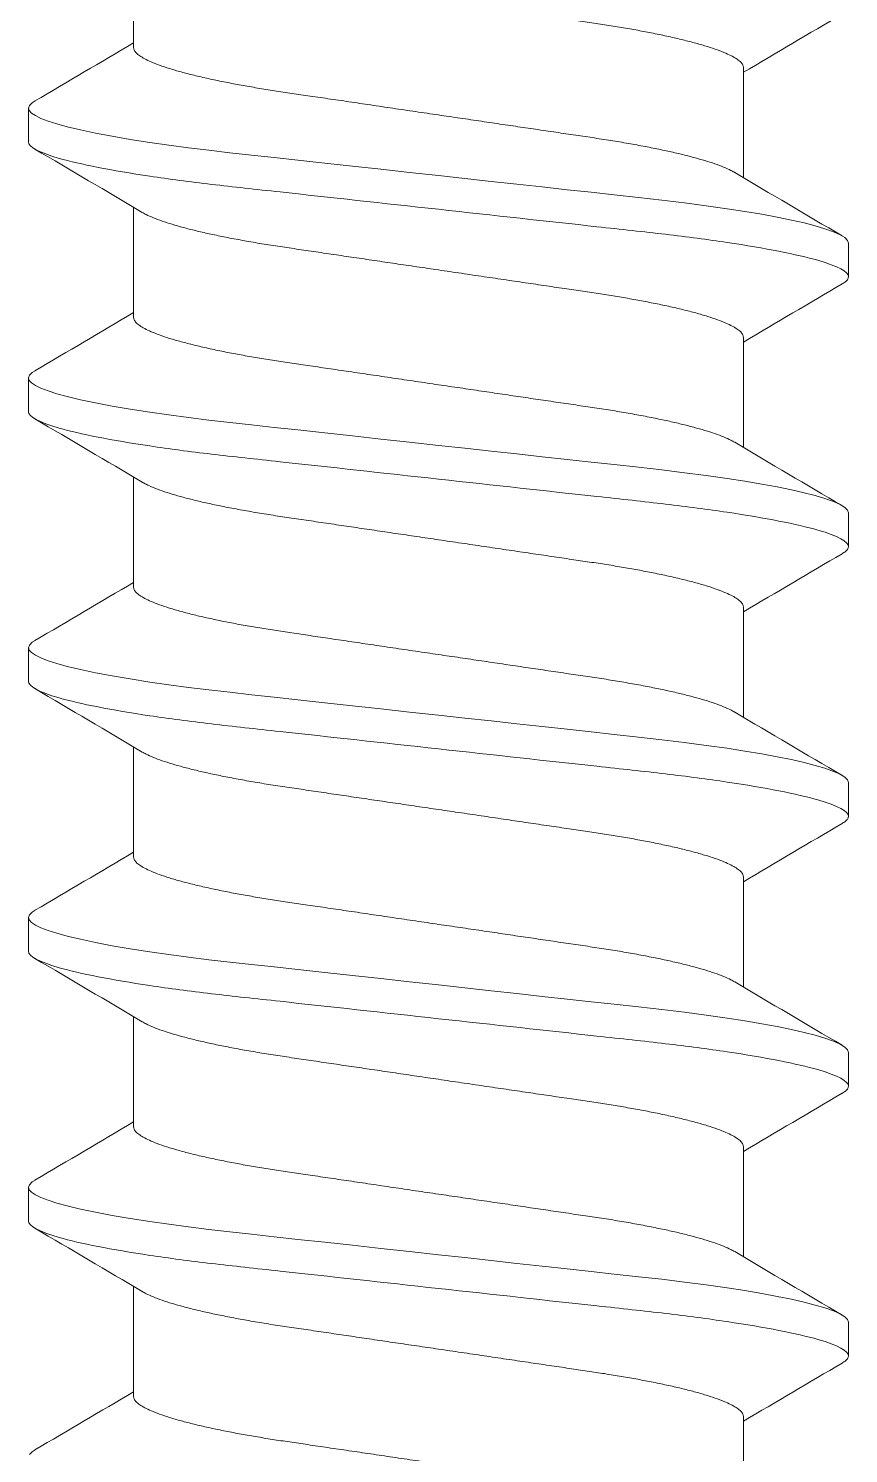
# Model space of a CAD drawing. Extents: x -82 to 113, y -82 to 93.
# Drawn here: x 17.4553 to 17.6073, y 87.2222 to 87.4863 of the extents above; entities that cross this region are included whole.
import ezdxf

# ---------------------------------------------------------------- set-up
doc = ezdxf.new("R2010")
doc.units = 0
doc.header["$MEASUREMENT"] = 0
doc.layers.get('0').update_dxf_attribs({"linetype": 'CONTINUOUS'})
doc.layers.add('Ballons', color=7, linetype='CONTINUOUS')

# ---------------------------------------------------------------- blocks, each defined once
blk = doc.blocks.new('20355')
at = {"color": 7, "linetype": 'Continuous', "lineweight": 15}
for p, q in [((1.484113139719739, 0.07598661694430575), (1.47786431958653, 0.07598661685119623)), ((1.534104404653107, 0.07598661768923876), (1.52785546720861, 0.07598661759611502)), ((1.584095552275159, 0.07598661843415755), (1.57784661483069, 0.07598661834103382)), ((1.63408669989721, 0.07598661917907634), (1.627837879764002, 0.07598661908596682)), ((1.684077964830578, 0.07598661992400935), (1.677829027386082, 0.07598661983088562)), ((1.466629183642169, 0.05652675704195076), (1.446229689948069, 0.05652675673798058)), ((1.516620331264221, 0.05652675778686955), (1.496220837570149, 0.05652675748289937)), ((1.566611478886273, 0.05652675853178835), (1.546212102503461, 0.05652675822781816)), ((1.616602626508325, 0.05652675927672135), (1.596203250125541, 0.05652675897275117)), ((1.666593891441664, 0.05652676002164014), (1.646194397747564, 0.05652675971766996)), ((1.716585039063744, 0.05652676076655894), (1.696185662680932, 0.05652676046258875)), ((1.470352762773359, -0.05652671327766257), (1.4907521391562, -0.05652671297369238)), ((1.520343910395439, -0.05652671253274377), (1.540743404089511, -0.05652671222877359)), ((1.570335175328779, -0.05652671178782498), (1.590734551711591, -0.05652671148384059)), ((1.620326322950831, -0.05652671104289198), (1.640725699333615, -0.05652671073892179)), ((1.670317470572883, -0.05652671029797318), (1.690716964266983, -0.05652670999398879)), ((1.720308618194935, -0.05652670955305439), (1.740708111889063, -0.05652670924907)), ((1.502859837006525, -0.07598657243509876), (1.509108774451022, -0.07598657234198924)), ((1.552851101939865, -0.07598657169017997), (1.559099922073074, -0.07598657159707045)), ((1.602842249561945, -0.07598657094524697), (1.609091187006442, -0.07598657085213745)), ((1.652833397183997, -0.07598657020032817), (1.659082334628465, -0.07598657010721865)), ((1.702824662117337, -0.07598656945540938), (1.709073482250545, -0.07598656936229986))]:
    blk.add_line(p, q, dxfattribs=at)
at = {"color": 7, "linetype": 'Continuous', "lineweight": 15, "flags": 128}
for points in [[(1.476528730643253, 0.07476087522270802), (1.476861542746178, 0.0753036525401285), (1.477375131537258, 0.0758183411398079), (1.47786431958653, 0.07598661685119623), (1.478307990862504, 0.0758477422941155), (1.478771956994649, 0.07542358136001326), (1.47925422369147, 0.07470494710895537), (1.479752679349815, 0.07368575401811484), (1.480264508499062, 0.07236334058767113), (1.480787012979562, 0.07073870396351367), (1.48131714269789, 0.06881659525258499), (1.481905224198101, 0.06636899798044738), (1.482494244193504, 0.06358836863864781), (1.483079744855075, 0.06049619718783106), (1.483657502976143, 0.05711846441126056), (1.484223412661464, 0.05348489038929927), (1.484724214582428, 0.04998706018520238), (1.4852094141051, 0.04633076809881231), (1.485676547692094, 0.04254283808826642), (1.486123738362409, 0.0386503433981602), (1.48656435960271, 0.03463480750154702), (1.487025158386558, 0.03043312242732554), (1.487504492355669, 0.02606089790810984), (1.488050811076789, 0.02107885084599559), (1.488613670691052, 0.01594604045504866), (1.489189199925676, 0.01069686460311914), (1.48977341019642, 0.005368490804087855), (1.490362078296528, 2.220804162789136e-08), (1.490897369755487, -0.004881462047777063), (1.491429259186731, -0.009732789971863554), (1.491954696496492, -0.01452442340793425), (1.492470396968429, -0.01922803213935254), (1.492973662442665, -0.02381703874499408), (1.493461560136609, -0.02826707913773419), (1.493931861135735, -0.03255639574052793), (1.494426445573765, -0.03706656366487948), (1.494911293172436, -0.04138479566582021), (1.495419837648541, -0.04558280193080577), (1.495950671266229, -0.04962807990239071), (1.496500861242879, -0.05348484597321601), (1.497014684713577, -0.05679819685201437), (1.497538596951529, -0.05990243303604359), (1.498069782485629, -0.06277488045384416), (1.498604604665729, -0.06539532123896663), (1.499140130709492, -0.06774646664105433), (1.499672841278255, -0.06981434195354552), (1.500199568967162, -0.07158855046398571), (1.500768294093035, -0.0731931561857948), (1.501322003369154, -0.0744308928648536), (1.501857177457083, -0.07530360815391646), (1.50237076626351, -0.07581829673830498), (1.502859837006525, -0.07598657243509876), (1.502859837006525, -0.07598657243509876)], [(1.526519878265304, 0.07476087596762682), (1.526852807679518, 0.07530365328504729), (1.52736627915931, 0.0758183418847409), (1.52785546720861, 0.07598661759611502), (1.528299138484527, 0.0758477430390343), (1.528763104616729, 0.07542358210493205), (1.529245371313522, 0.07470494785388837), (1.529743826971895, 0.07368575476303363), (1.530255656121113, 0.07236334133258993), (1.530778160601614, 0.07073870470844668), (1.53130829031997, 0.06881659599750378), (1.531896371820181, 0.06636899872536617), (1.532485391815584, 0.0635883693835666), (1.533071009788443, 0.06049619793276406), (1.533648767909511, 0.05711846515617935), (1.534214560283516, 0.05348489113421806), (1.534715362204508, 0.04998706093012117), (1.535200561727152, 0.04633076884373111), (1.535667695314118, 0.04254283883318521), (1.536114885984489, 0.03865034414309321), (1.536555624536078, 0.03463480824648002), (1.53701630600861, 0.03043312317225855), (1.537495757289037, 0.02606089865304284), (1.538041958698841, 0.02107885159091438), (1.538604818313104, 0.01594604119998166), (1.539180347547727, 0.01069686534803793), (1.539764675129732, 0.005368491549006649), (1.540353225918608, 2.295297463206225e-08), (1.54088851737751, -0.00488146130285827), (1.54142052412007, -0.00973278922694476), (1.541945844118572, -0.01452442266301546), (1.542461661901797, -0.01922803139441953), (1.542964810064689, -0.02381703800006107), (1.543452707758689, -0.02826707839281539), (1.543923008757787, -0.03255639499559493), (1.544417593195845, -0.03706656291996069), (1.544902440794488, -0.04138479492090141), (1.545411102581909, -0.04558280118587277), (1.545941936199597, -0.04962807915747192), (1.546492008864959, -0.05348484522829722), (1.547005832335657, -0.05679819610709558), (1.547529861884868, -0.0599024322911248), (1.548060930107653, -0.06277487970892537), (1.54859586959904, -0.06539532049403363), (1.549131278331515, -0.06774646589613553), (1.549663988900335, -0.06981434120862673), (1.550190716589242, -0.07158854971905271), (1.550759441715115, -0.07319315544087601), (1.551313150991234, -0.07443089211993481), (1.551848325079106, -0.07530360740899766), (1.552361913885534, -0.07581829599337198), (1.552851101939865, -0.07598657169017997), (1.552851101939865, -0.07598657169017997)], [(1.576511143198672, 0.07476087671255982), (1.57684395530157, 0.07530365402996608), (1.57735742678139, 0.0758183426296597), (1.57784661483069, 0.07598661834103382), (1.578290286106608, 0.0758477437839673), (1.578754252238781, 0.07542358284985085), (1.579236636246861, 0.07470494859880716), (1.579734974593919, 0.07368575550795242), (1.580246803743194, 0.07236334207752293), (1.580769425534953, 0.07073870545336547), (1.581299437941993, 0.06881659674242258), (1.581887519442205, 0.06636899947028496), (1.582476539437607, 0.0635883701284854), (1.583062157410467, 0.06049619867768286), (1.583639915531592, 0.05711846590111236), (1.584205707905568, 0.05348489187915106), (1.58470650982656, 0.04998706167503997), (1.585191709349232, 0.0463307695886499), (1.585658842936198, 0.04254283957811822), (1.586106033606541, 0.038650344888012), (1.586546772158101, 0.03463480899139881), (1.587007453630662, 0.03043312391717734), (1.587486904911088, 0.02606089939796163), (1.588033223632181, 0.02107885233584739), (1.588595965935156, 0.01594604194490046), (1.589171495169779, 0.01069686609295672), (1.589755822751812, 0.005368492293939653), (1.590344490851948, 2.369789342537842e-08), (1.590879664999591, -0.004881460557925266), (1.591411671742122, -0.009732788482011756), (1.591936991740596, -0.01452442191808245), (1.592452809523849, -0.01922803064950074), (1.592955957686769, -0.02381703725514228), (1.593443972692057, -0.02826707764788239), (1.593914273691126, -0.03255639425067614), (1.594408740817869, -0.03706656217502768), (1.594893705727827, -0.04138479417596841), (1.595402250203932, -0.04558280044095397), (1.595933083821649, -0.04962807841255312), (1.596483156487011, -0.05348484448336421), (1.59699697995768, -0.05679819536217678), (1.597521009506949, -0.05990243154619179), (1.598052077729733, -0.06277487896400658), (1.598587017221121, -0.06539531974911483), (1.599122543264883, -0.06774646515120253), (1.599655253833646, -0.06981434046369372), (1.60018198152261, -0.07158854897413391), (1.600750589337139, -0.07319315469595722), (1.601304415924574, -0.07443089137501602), (1.601839590012474, -0.07530360666407887), (1.602353061507614, -0.07581829524845318), (1.602842249561945, -0.07598657094524697), (1.602842249561945, -0.07598657094524697)], [(1.626502290820696, 0.07476087745747861), (1.626835102923621, 0.07530365477489909), (1.627348691714701, 0.07581834337457849), (1.627837879764002, 0.07598661908596682), (1.628281551039919, 0.0758477445288861), (1.628745517172121, 0.07542358359478385), (1.629227783868942, 0.07470494934372596), (1.629726122215999, 0.07368575625287122), (1.630238068676505, 0.07236334282244172), (1.630760573157033, 0.07073870619828426), (1.631290702875361, 0.06881659748735558), (1.631878784375573, 0.06636900021521797), (1.632467804370975, 0.0635883708734184), (1.633053305032547, 0.06049619942260165), (1.633631063153615, 0.05711846664603115), (1.634196972838907, 0.05348489262406986), (1.6346977747599, 0.04998706241997297), (1.635182856971255, 0.0463307703335829), (1.635650107869509, 0.04254284032303701), (1.63609729853988, 0.03865034563293079), (1.636537919780181, 0.03463480973631761), (1.636998718564001, 0.03043312466209613), (1.63747805253314, 0.02606090014288043), (1.638024371254232, 0.02107885308076618), (1.638587113557236, 0.01594604268981925), (1.639162760103119, 0.01069686683788973), (1.639746970373892, 0.005368493038858446), (1.640335638473999, 2.44428122186946e-08), (1.640870929932902, -0.004881459813006472), (1.641402819364203, -0.009732787737092963), (1.641928256673964, -0.01452442117316366), (1.6424439571459, -0.01922802990458194), (1.642947105308792, -0.02381703651022349), (1.643435120314081, -0.02826707690296359), (1.643905421313178, -0.03255639350575734), (1.644400005751237, -0.03706656143010889), (1.644884853349879, -0.04138479343104962), (1.645393397826012, -0.04558279969603518), (1.645924231443701, -0.04962807766762012), (1.646474304109063, -0.05348484373844542), (1.646988244891048, -0.05679819461724378), (1.647512157129, -0.059902430801273), (1.648043225351756, -0.06277487821907357), (1.648578164843144, -0.06539531900419604), (1.649113690886935, -0.06774646440628374), (1.649646401455726, -0.06981433971877493), (1.650173129144633, -0.07158854822921512), (1.650741854270507, -0.07319315395102421), (1.651295563546626, -0.07443089063008301), (1.651830737634498, -0.07530360591914587), (1.652344209129637, -0.07581829450353439), (1.652833397183997, -0.07598657020032817), (1.652833397183997, -0.07598657020032817)], [(1.676493438442776, 0.07476087820239741), (1.676826367856961, 0.07530365551981788), (1.677339839336781, 0.0758183441195115), (1.677829027386082, 0.07598661983088562), (1.678272698661999, 0.0758477452738191), (1.678736664794172, 0.07542358433970264), (1.679218931490965, 0.07470495008865896), (1.679717387149367, 0.07368575699780422), (1.680229216298585, 0.07236334356736052), (1.680751720779085, 0.07073870694321727), (1.681281850497385, 0.06881659823227437), (1.681869931997596, 0.06636900096013676), (1.682458951992999, 0.06358837161833719), (1.683044452654599, 0.06049620016753465), (1.683622210775695, 0.05711846739094995), (1.684188120460959, 0.05348489336900286), (1.684688922381952, 0.04998706316489177), (1.685174121904623, 0.0463307710785017), (1.685641255491589, 0.04254284106797002), (1.686088446161961, 0.0386503463778638), (1.68652918471355, 0.03463481048125061), (1.686989866186082, 0.03043312540702914), (1.687469317466508, 0.02606090088781343), (1.688015518876313, 0.02107885382568497), (1.688578378490547, 0.01594604343475226), (1.689153907725171, 0.01069686758280852), (1.689738117995915, 0.00536849378377724), (1.690326786096051, 2.518774522286549e-08), (1.690862077554982, -0.004881459068087679), (1.691393966986254, -0.00973278699217417), (1.691919404295987, -0.01452442042824487), (1.692435104767981, -0.01922802915964894), (1.69293837024216, -0.02381703576529048), (1.693426267936161, -0.0282670761580448), (1.693896568935259, -0.03255639276082434), (1.69439115337326, -0.0370665606851901), (1.694876000971931, -0.04138479268613082), (1.695384545448064, -0.04558279895110218), (1.69591549637704, -0.04962807692270133), (1.696465569042402, -0.05348484299352663), (1.696979392513072, -0.05679819387232499), (1.69750342206234, -0.05990243005635421), (1.698034490285124, -0.06277487747415478), (1.698569429776512, -0.06539531825926304), (1.699104838508987, -0.06774646366136494), (1.699637549077778, -0.06981433897385614), (1.700164276766714, -0.07158854748428212), (1.700733001892587, -0.07319315320610542), (1.701286711168677, -0.07443088988516422), (1.701821885256578, -0.07530360517422707), (1.702335474063005, -0.07581829375860138), (1.702824662117337, -0.07598656945540938), (1.702824662117337, -0.07598656945540938)], [(1.726484703376116, 0.07476087894733041), (1.726817515479041, 0.07530365626475088), (1.727330986958833, 0.07581834486443029)]]:
    blk.add_lwpolyline(points, dxfattribs=at)
at = {"color": 7, "linetype": 'Continuous', "lineweight": 15}
for centre, radius, start, end in [((-2.143906945080744, 2.196812442705266), 4.196485897284016, 329.334934115903, 329.6246072830151), ((4.987881964540009, 2.127365444517551), 4.059564652484476, 210.371941731971, 210.6980647767941), ((-2.093915797458692, 2.196812443450185), 4.196485897284016, 329.334934115903, 329.6246072830151), ((5.054253659739203, 2.137027809522252), 4.078582557369851, 210.3727020688771, 210.6973044398898), ((-2.035055591761761, 2.191583950970923), 4.186190429663382, 329.33457790575, 329.6249634931722), ((5.111929845310698, 2.141560969837471), 4.087504928499431, 210.3730563474141, 210.6969501613455), ((-1.975459567725181, 2.185921678357474), 4.175040802311364, 329.3341901612705, 329.6253512376483), ((5.147916605428094, 2.133279523621368), 4.071235188570899, 210.3721590347675, 210.6973463793057), ((-1.943942237180778, 2.196812445625611), 4.196485897167316, 329.334934115902, 329.6246072830187), ((5.187846672351156, 2.127365447504005), 4.059564652497906, 210.3719417319682, 210.6980647767902), ((-1.88508203158429, 2.191583953205694), 4.186190429663382, 329.33457790575, 329.6249634931722), ((-2.007306568983097, -2.131139198951942), 4.066992415153482, 30.37223954062497, 30.69776696813402), ((-1.960529526834449, -2.133014464704971), 4.070713577154879, 30.37213820035042, 30.69736721371999), ((-1.924543637201225, -2.141296421743789), 4.086984326358185, 30.3730357184766, 30.69697079028041), ((-1.866861658916434, -2.136759844491053), 4.078055229865877, 30.37268108188197, 30.6973254268775), ((-1.800502990454305, -2.127105163544542), 4.059052449112735, 30.37192115552246, 30.69808535324115), ((5.072019833358013, -2.191583905679579), 4.186190429589915, 149.3345779057416, 149.6249634931722), ((5.130880039061225, -2.196812398162265), 4.196485897217632, 149.334934115902, 149.6246072830169), ((5.162397369499189, -2.185921630831501), 4.175040802238202, 149.3341901612669, 149.6253512376482), ((5.221993393598837, -2.191583903482041), 4.186190429663396, 149.33457790575, 149.6249634931711), ((5.280853599195325, -2.196812395901944), 4.19648589716733, 149.334934115902, 149.6246072830178), ((5.330844746898322, -2.19681239520483), 4.196485897261327, 149.3349341159029, 149.6246072830151)]:
    blk.add_arc(centre, radius, start, end, dxfattribs=at)
for points, knots in [([(1.484113190875433, 0.07598661756934177), (1.485015141628878, 0.07598661819000085), (1.486066508395652, 0.07413727867921693), (1.488269194105101, 0.06643431495352559), (1.489414369464299, 0.06058870240596548), (1.491001226049747, 0.04993298826060766), (1.491508541043345, 0.04607974934219783), (1.492456371863767, 0.03804313741792953), (1.492897390783099, 0.03386802220016705), (1.494381835081214, 0.02032989206333013), (1.495494729260059, 0.0101802985484909), (1.497727245717101, -0.01018024873971513), (1.498840139920276, -0.0203298424767695), (1.500324584278985, -0.03386797316622392), (1.500765603222021, -0.03804308859321281), (1.50171343399748, -0.04607970074202683), (1.502220748971752, -0.0499329398203372), (1.503807605513742, -0.06058865458032869), (1.504952780864528, -0.06643426772441785), (1.507155466604303, -0.07413723276418693), (1.508206833506677, -0.07598657298046874), (1.509108784211321, -0.07598657296702527)], [0, 0, 0, 0, 0.1250000000000001, 0.1250000000000001, 0.2500000000000002, 0.2500000000000002, 0.3125000000000003, 0.3125000000000003, 0.3750000000000004, 0.3750000000000004, 0.5000000000000004, 0.5000000000000004, 0.6250000000000006, 0.6250000000000006, 0.6875000000000004, 0.6875000000000004, 0.7500000000000003, 0.7500000000000003, 0.8750000000000002, 0.8750000000000002, 1, 1, 1, 1]), ([(1.534104372843586, 0.07598661831426057), (1.53500632354735, 0.07598661795012163), (1.536057690431562, 0.07413727742817855), (1.538260376107843, 0.06643431210389394), (1.539405551414205, 0.06058869898464536), (1.540992407891963, 0.04993298445994299), (1.541499722845288, 0.04607974549064409), (1.542447553582804, 0.03804313359374589), (1.542888572512766, 0.03386801829707053), (1.544373016820998, 0.02032988806794833), (1.545485910981569, 0.01018029471961768), (1.547718427361474, -0.01018025186492366), (1.548831321506896, -0.02032984507508218), (1.550315765777412, -0.0338679749605717), (1.55075678469268, -0.03804309012716089), (1.551704615458164, -0.04607970188442323), (1.552211930423539, -0.04993294075428878), (1.553798786928326, -0.06058865489680443), (1.554943962239861, -0.06643426764512128), (1.557146647897326, -0.07413723215228174), (1.558198014757807, -0.07598657223553573), (1.559099965431329, -0.07598657222209226)], [0, 0, 0, 0, 0.125, 0.125, 0.25, 0.25, 0.3125000000000001, 0.3125000000000001, 0.3750000000000002, 0.3750000000000002, 0.5000000000000001, 0.5000000000000001, 0.625, 0.625, 0.6875000000000001, 0.6875000000000001, 0.7500000000000001, 0.7500000000000001, 0.8750000000000001, 0.8750000000000001, 1, 1, 1, 1]), ([(1.584095553763319, 0.07598661905919357), (1.58499750445074, 0.07598661909030113), (1.586048871324095, 0.07413727897417743), (1.588251557013734, 0.0664343142914845), (1.589396732341271, 0.06058870140167016), (1.59098358886223, 0.04993298702922289), (1.591490903831755, 0.04607974808034498), (1.592438734602524, 0.0380431361724618), (1.592879753528251, 0.03386802090744823), (1.594364197832419, 0.02032989071537372), (1.595477092000294, 0.01018029730020942), (1.597709608411179, -0.01018024956674424), (1.598822502579793, -0.02032984298836027), (1.600306946885695, -0.03386797319652146), (1.600747965812076, -0.03804308846761728), (1.601695796581566, -0.04607970038202325), (1.602203111550523, -0.0499329393355481), (1.603789968070231, -0.06058865372588684), (1.604935143397512, -0.06643426663305263), (1.607137829088032, -0.07413723135397277), (1.608189195965338, -0.07598657149061694), (1.609091146651338, -0.07598657147717347)], [0, 0, 0, 0, 0.1250000000000002, 0.1250000000000002, 0.2500000000000003, 0.2500000000000003, 0.3125000000000002, 0.3125000000000002, 0.3750000000000002, 0.3750000000000002, 0.5, 0.5, 0.6249999999999998, 0.6249999999999998, 0.6874999999999998, 0.6874999999999998, 0.7499999999999998, 0.7499999999999998, 0.8749999999999998, 0.8749999999999998, 1, 1, 1, 1]), ([(1.634086734683081, 0.07598661980411237), (1.634988685414754, 0.07598662023045222), (1.636040052216657, 0.07413728052016211), (1.638242737919597, 0.06643431647906084), (1.639387913268365, 0.06058870381869497), (1.640974769832525, 0.04993298959848858), (1.641482084818222, 0.04607975067004588), (1.642429915622245, 0.03804313875117771), (1.642870934543708, 0.03386802351784013), (1.644355378843812, 0.02032989336279911), (1.64546827301902, 0.01018029988080116), (1.647700789460856, -0.01018024726856481), (1.648813683652662, -0.02032984090163836), (1.650298127993949, -0.03386797143247122), (1.6507391469315, -0.03804308680807367), (1.651686977704969, -0.04607969887963748), (1.652194292677507, -0.04993293791682163), (1.653781149212165, -0.06058865255498347), (1.654926324555191, -0.06643426562098398), (1.657129010278737, -0.07413723055566379), (1.65818037717284, -0.07598657074569815), (1.659082327871346, -0.07598657073225468)], [0, 0, 0, 0, 0.1249999999999997, 0.1249999999999997, 0.2499999999999993, 0.2499999999999993, 0.3124999999999992, 0.3124999999999992, 0.3749999999999992, 0.3749999999999992, 0.4999999999999993, 0.4999999999999993, 0.6249999999999996, 0.6249999999999996, 0.6874999999999996, 0.6874999999999996, 0.7499999999999997, 0.7499999999999997, 0.8749999999999998, 0.8749999999999998, 1, 1, 1, 1]), ([(1.684077916651205, 0.07598662054903116), (1.684979867364461, 0.07598661999060141), (1.686031234252567, 0.07413727926913793), (1.688233919922311, 0.0664343136294292), (1.689379095218243, 0.06058870039737485), (1.690965951674741, 0.0499329857978239), (1.691473266620164, 0.04607974681847793), (1.69242109734131, 0.03804313492699407), (1.692862116273375, 0.03386801961474362), (1.694346560583597, 0.02032988936741731), (1.695459454740529, 0.01018029605194215), (1.697691971105229, -0.01018025039377335), (1.698804865239254, -0.02032984349997946), (1.700289309492376, -0.033867973226819), (1.700730328402187, -0.03804308834202175), (1.701678159165709, -0.04607970002203388), (1.702185474129294, -0.04993293885077321), (1.70377233062672, -0.0605886528714592), (1.704917505930524, -0.06643426554168741), (1.707120191571761, -0.0741372299437586), (1.708171558424027, -0.07598657000076514), (1.709073509091354, -0.07598656998732167)], [0, 0, 0, 0, 0.1250000000000005, 0.1250000000000005, 0.2500000000000009, 0.2500000000000009, 0.312500000000001, 0.312500000000001, 0.3750000000000011, 0.3750000000000011, 0.500000000000001, 0.500000000000001, 0.6250000000000009, 0.6250000000000009, 0.6875000000000009, 0.6875000000000009, 0.7500000000000007, 0.7500000000000007, 0.8750000000000003, 0.8750000000000003, 1, 1, 1, 1]), ([(1.489786315335181, -0.05486906056182761), (1.489656781954125, -0.05465184571222892), (1.489329100136331, -0.0541023552551394), (1.488789418068507, -0.05287797416781359), (1.488183706754739, -0.05127206949350693), (1.487583780904146, -0.04941242297546466), (1.486994787756146, -0.04734463067120487), (1.48640933436036, -0.04504430257185277), (1.485831602038445, -0.04253173339029104), (1.485254406296292, -0.03977501350784962), (1.484682821332001, -0.03678615814543207), (1.484122080981876, -0.03358232512776738), (1.483584749491939, -0.03025044710760483), (1.483075069206336, -0.02678413219818765), (1.482541868321817, -0.02316931450030779), (1.481995348514886, -0.01945977839309876), (1.481438133085732, -0.01568013619865383), (1.480875260677891, -0.01186182239115396), (1.480299765929885, -0.007957036132907547), (1.479715599087456, -0.00399338730183274), (1.479115039903661, 8.062053379376266e-05), (1.478502796635695, 0.004234802328753062), (1.477883704951097, 0.008434024787220551), (1.477275155219019, 0.01256325723964835), (1.476681670650464, 0.01658982525565023), (1.476107676759369, 0.0204838436554553), (1.475567109192895, 0.02414946661968997), (1.475061735894826, 0.02758706561672852), (1.474579030161067, 0.03082645364892755), (1.474068846106093, 0.03395027899316005), (1.473538367580062, 0.0369597447123482), (1.472976942497894, 0.03988758505090573), (1.472387536334224, 0.04269484069550344), (1.471773946719338, 0.04534003770908157), (1.471152115644514, 0.04774347230704734), (1.470527186533104, 0.04988270568119901), (1.469904705660014, 0.05173957061728629), (1.469301106676852, 0.05327144018249896), (1.468720807759865, 0.0544891737590234), (1.468167009824867, 0.05541107777956711), (1.467632141778807, 0.05605641379123938), (1.467117368063754, 0.05645390587316967), (1.466791032691106, 0.05650260450478584), (1.466629183642169, 0.05652675704195076)], [0, 0, 0, 0, 0.01674559130150893, 0.04236148051336021, 0.06813764002972172, 0.0925217617110664, 0.1169193952474723, 0.1412669732927145, 0.165501971752187, 0.1895635152207148, 0.2148282884773612, 0.2397675484514979, 0.2643215430882154, 0.2885225591639583, 0.3130170210201744, 0.3379046883403464, 0.3616782734930373, 0.3856954307573431, 0.4098985999916493, 0.4342274895503134, 0.45861980634453, 0.4844883545113933, 0.5102814084851846, 0.5359246039753063, 0.5613465279445666, 0.5864795142228044, 0.6112605893314057, 0.6342525310653816, 0.6570955860651327, 0.6803024139237026, 0.7038459588905165, 0.7276758031711783, 0.7532011666009248, 0.7789175101900652, 0.8047520878768765, 0.8306299754290366, 0.8564753077027359, 0.8822130942058951, 0.906316375033244, 0.9302000436649417, 0.9538086792769255, 0.9770909868885205, 0.9999999999999999, 0.9999999999999999, 0.9999999999999999, 0.9999999999999999]), ([(1.539777462957261, -0.05486905981689461), (1.539647929572737, -0.05465184496765119), (1.539320247746161, -0.05410235451145695), (1.538780565771219, -0.05287797341469513), (1.538174854083337, -0.0512720687783883), (1.537574929555092, -0.04941242212605346), (1.536985931532456, -0.04734463031681457), (1.536400496275775, -0.04504430037542306), (1.535822697548156, -0.04253174149836525), (1.535245754785308, -0.03977499643971782), (1.53467391291764, -0.0367861673635872), (1.534113253693079, -0.03358232173854958), (1.533575853961707, -0.03025045531660453), (1.533066367256339, -0.02678412345414927), (1.532533158312447, -0.02316930559904051), (1.531986474468226, -0.01945978527336933), (1.531429238912921, -0.01568014676909968), (1.530866605246445, -0.01186179939065823), (1.530290862200189, -0.00795704830515831), (1.529706757535308, -0.003993385034334551), (1.529106196650758, 8.062261403551929e-05), (1.528493893634163, 0.004234790007558331), (1.527875047794311, 0.008434048076523482), (1.527266267028892, 0.01256324711134482), (1.52667277391987, 0.01658981528534298), (1.526099037661993, 0.02048386639464184), (1.525558151944836, 0.02414944538951147), (1.525053095702162, 0.02758708617743366), (1.524570120924807, 0.0308264437623933), (1.524060009543405, 0.03395028153781254), (1.523529510672915, 0.03695974495136056), (1.522968092282298, 0.0398875860022514), (1.522378679916471, 0.04269484114166744), (1.521765108326747, 0.04534003943983578), (1.521143211946168, 0.04774346618361847), (1.520518529753502, 0.04988271742089978), (1.519895816553344, 0.05173956619566411), (1.51929221191341, 0.05327143759528497), (1.518712147753604, 0.05448918038089801), (1.518158120544712, 0.05541107580694415), (1.517623252883197, 0.05605641372375203), (1.517108698195642, 0.05645390777260673), (1.516782241259762, 0.05650260556704723), (1.516620331264221, 0.05652675778686955)], [0, 0, 0, 0, 0.01674559138837028, 0.04236148073309421, 0.06813764038315971, 0.09252176219098769, 0.116919395853947, 0.141266974025483, 0.1655019726106653, 0.1895634155979016, 0.2148282876802589, 0.2397675477837585, 0.2643215425478404, 0.2885224681375649, 0.3130169301208366, 0.3379046934045659, 0.3616782786805732, 0.3856953358207241, 0.4098986069185912, 0.4342274966034521, 0.4586198135241946, 0.4844883618252411, 0.5102813132663486, 0.535924610433289, 0.5613465345344159, 0.5864794232480531, 0.6112605935167694, 0.6342524433549449, 0.6570955892860775, 0.6803024172650239, 0.703845962353961, 0.727675806758231, 0.7532011703203806, 0.7789175140429145, 0.8047520918637329, 0.8306298762505369, 0.8564753117186529, 0.8822130983553169, 0.9063162783760876, 0.9302000463223087, 0.9538086820567533, 0.9770908954296179, 1, 1, 1, 1]), ([(1.589768727890601, -0.05486905907197581), (1.589639149026596, -0.05465184450549998), (1.589311353329322, -0.05410235674102637), (1.588771686458415, -0.05287797662315086), (1.588166157256808, -0.0512720631627559), (1.587566173631302, -0.04941242291644699), (1.586977241078841, -0.04734462276535112), (1.586391599314794, -0.04504430697407713), (1.585813867229007, -0.04253173869025773), (1.585236859145226, -0.0397750039727498), (1.584665223079583, -0.03678615769877069), (1.584104495394968, -0.03358232349037849), (1.583567165113578, -0.03025044519762332), (1.58305746783202, -0.02678413251365441), (1.582524333983173, -0.02316930135329187), (1.581977559736146, -0.01945979800382247), (1.581420601798271, -0.01568012197839153), (1.580857643938486, -0.01186182496871879), (1.58028223780741, -0.007957020367840073), (1.579697798458994, -0.003993411306183248), (1.579097557051966, 8.064890391779045e-05), (1.578484997333561, 0.004234778477012924), (1.577866159149494, 0.00843403816466548), (1.577257606261327, 0.01256326924932694), (1.57666388617929, 0.01658980556649681), (1.576090143446805, 0.02048385729894164), (1.575549496862834, 0.02414946508179128), (1.575044193135, 0.02758707657002901), (1.574561283170084, 0.03082644622398334), (1.574051150074411, 0.03395028152070267), (1.573520671983857, 0.03695974701581406), (1.572959191069941, 0.03988757800551923), (1.572370027616131, 0.04269485717119892), (1.571756203996472, 0.04534003193185754), (1.571134369793242, 0.04774346810822294), (1.570509689469986, 0.04988271855152959), (1.569886906594178, 0.0517395617767562), (1.56928357499109, 0.05327144656324379), (1.568703191532478, 0.05448917417187715), (1.568149481680933, 0.05541108173011366), (1.567614345595729, 0.05605641229260527), (1.56709985938474, 0.05645390891356783), (1.566773393379719, 0.05650260644327432), (1.566611478886273, 0.05652675853178835)], [0, 0, 0, 0, 0.01674568951799745, 0.04236157660676348, 0.06813763144770013, 0.09252175110805037, 0.1169193826223419, 0.141267061536254, 0.1655020579870916, 0.1895634988552681, 0.2148282700179303, 0.2397675279250618, 0.2643215205267055, 0.2885225345966301, 0.3130169944227066, 0.337904755514603, 0.3616782403976077, 0.3856953956713337, 0.409898562899643, 0.4342275531806492, 0.4586197647198894, 0.4844884139821853, 0.5102813631517413, 0.5359245565165147, 0.5613465782597713, 0.586479464759988, 0.6112605378146946, 0.6342524776430621, 0.6570956215624287, 0.6803024474975802, 0.703845990513068, 0.7276758328186747, 0.7532010934765202, 0.7789175370283674, 0.8047521125739683, 0.8306298946817494, 0.8564753278736917, 0.8822130100002079, 0.906316288829839, 0.9301999554820205, 0.9538086861247623, 0.9770908974471928, 1, 1, 1, 1]), ([(1.639759875512652, -0.05486905832705702), (1.639630350781971, -0.05465184302425996), (1.639302690063346, -0.05410235010620568), (1.638762776047571, -0.05287798037645075), (1.63815731696414, -0.05127206206311996), (1.637557327766245, -0.04941242143138425), (1.636968351494716, -0.04734462825170738), (1.636382893589229, -0.04504430038628016), (1.635805162467136, -0.04253173114248909), (1.635227966402852, -0.03977501127675964), (1.6346563815286, -0.03678615590968093), (1.634095641154346, -0.03358232289325258), (1.633558309670718, -0.03025044487276318), (1.633048629383438, -0.02678412996343127), (1.632515428499374, -0.0231693122655372), (1.631968908692329, -0.01945977615832817), (1.631411693263203, -0.01568013396388324), (1.630848820855363, -0.01186182015638337), (1.630273326107329, -0.007957033898136956), (1.629689159264984, -0.00399338506706215), (1.62908860008082, 8.062276853593175e-05), (1.62847635681436, 0.004234804563651551), (1.627857265124078, 0.008434027021522184), (1.627248715412975, 0.01256325947616688), (1.626655230767312, 0.0165898274839833), (1.62608123715907, 0.0204838459138017), (1.625540668578452, 0.0241494687704602), (1.625035298785093, 0.02758706813925471), (1.624552580193949, 0.03082645480768065), (1.62404244436047, 0.03395028967179314), (1.623511778530855, 0.03695973938957309), (1.622950359502511, 0.03988758084678068), (1.622361135065404, 0.04269485030664555), (1.621747496265726, 0.04534003888431926), (1.621125678678169, 0.04774347482683083), (1.62050074595831, 0.04988270783965731), (1.619878265990991, 0.05173957287240682), (1.619274666988105, 0.05327144241232418), (1.618694367312145, 0.05448917599466085), (1.618140572350455, 0.05541108001560247), (1.617605693339954, 0.05605641602022615), (1.617090959031714, 0.05645390864953015), (1.61676452487535, 0.05650260688666719), (1.616602626508325, 0.05652675927672135)], [0, 0, 0, 0, 0.01674558986222241, 0.04236157821095467, 0.0681376329727949, 0.09252175255832003, 0.116919383997745, 0.1412669599503087, 0.1655019563267788, 0.1895634977272127, 0.2148282688123473, 0.2397675266429503, 0.2643215191692476, 0.2885225331649089, 0.3130169929158217, 0.3379046580968944, 0.3616782412062415, 0.3856953964062684, 0.409898563560308, 0.4342274510278997, 0.4586197657255924, 0.4844883116690494, 0.5102813634259231, 0.5359245567120078, 0.5613464784962492, 0.5864794626143024, 0.6112605355929658, 0.6342524753507803, 0.6570955283871668, 0.6803023542511059, 0.7038459936612643, 0.7276758358937467, 0.7532010964732655, 0.7789174378520815, 0.8047520133184063, 0.8306298986463575, 0.856475228698646, 0.8822130129896378, 0.9063162917453056, 0.9301999583241977, 0.9538085919070151, 0.9770908975174917, 1, 1, 1, 1]), ([(1.689751023134733, -0.05486905758212401), (1.689621489753648, -0.05465184273252532), (1.689293807935854, -0.05410235227543581), (1.688754125867888, -0.05287797118813842), (1.688148414554632, -0.05127206651377492), (1.687548488702276, -0.0494124199959316), (1.686959495560814, -0.047344627690876), (1.686374042140784, -0.04504429959446554), (1.685796309908596, -0.04253173040204672), (1.685219113828651, -0.03977501056050414), (1.684647530178694, -0.03678615503895344), (1.684086784960556, -0.03358232261068395), (1.68354947122549, -0.03025044244085962), (1.683039726191453, -0.02678413984267536), (1.682506772858119, -0.02316929228101117), (1.681960020535797, -0.01945978467230702), (1.681402802839102, -0.01568014410027274), (1.68084016440622, -0.01186179727372405), (1.680264422654147, -0.007957046038370663), (1.679680317633085, -0.003993382808772594), (1.67907975687163, 8.062485380833095e-05), (1.67846745371736, 0.004234792231571305), (1.677848608300906, 0.00843405034883915), (1.67723982599577, 0.01256324920804275), (1.676646338549773, 0.01658981802796688), (1.676072581525233, 0.02048386676858627), (1.675531769574036, 0.02414945888153852), (1.675026456074761, 0.02758707016441519), (1.674543734595375, 0.03082645620241919), (1.674033554827474, 0.03395028208960582), (1.673503075128167, 0.03695974766021948), (1.672941650370831, 0.03988758803986059), (1.67235224411192, 0.04269484367262066), (1.671738654530117, 0.04534004068952413), (1.671116823420931, 0.04774347528636724), (1.6704918944138, 0.04988270866168421), (1.669869413158921, 0.05173957359424719), (1.669265815562653, 0.05327144317203647), (1.668685511804853, 0.05448917670473463), (1.668131731457237, 0.05541108088443991), (1.667596799602137, 0.05605641545184881), (1.667082261655707, 0.05645391013095491), (1.666755802525472, 0.05650260784278771), (1.666593891441664, 0.05652676002164014)], [0, 0, 0, 0, 0.01674559134047531, 0.04236148061193384, 0.06813764018827556, 0.09252176192636119, 0.1169193955195395, 0.1412669736214377, 0.1655019721373041, 0.1895635156618223, 0.2148282889772588, 0.2397675490094283, 0.264321543703282, 0.2885225598353399, 0.3130169289033409, 0.3379046921158873, 0.3616782773238985, 0.3856953343953569, 0.4098986054239989, 0.4342274950392754, 0.4586198118902521, 0.4844883601173106, 0.5102813114846464, 0.535924608578243, 0.5613465326066592, 0.5864794212484126, 0.6112605914462508, 0.6342525332337282, 0.6570955882866343, 0.6803024161992056, 0.7038459612208046, 0.7276758055569175, 0.7532011690460606, 0.7789175126950418, 0.8047520904419694, 0.8306299780543465, 0.8564753103881869, 0.882213096951237, 0.9063163778346734, 0.9302000465219474, 0.9538086821888676, 0.9770908954951415, 1, 1, 1, 1]), ([(1.739742170756756, -0.05486905683720522), (1.739612639235929, -0.05465184187579553), (1.73928496212406, -0.05410235113586737), (1.738745230993175, -0.05287797488870183), (1.738139721379611, -0.05127206080221924), (1.737539732794062, -0.04941242071257079), (1.736950801459017, -0.04734462052999788), (1.736365159693321, -0.0450443047109701), (1.735787426408791, -0.04253173656852027), (1.735210423163238, -0.03977500130844192), (1.734638768182293, -0.0367861571483985), (1.73407810988175, -0.03358231111039345), (1.733540523990257, -0.03025046092801631), (1.733031085166516, -0.02678411938470049), (1.732497864308215, -0.02316930277854112), (1.731951179095972, -0.01945978277620952), (1.731393960410514, -0.01568014180989508), (1.73083126120514, -0.01186180938880455), (1.730255769514429, -0.007957022171069639), (1.72967141364208, -0.00399339527719178), (1.729070916107645, 8.062729720847983e-05), (1.72845861179448, 0.004234794428327859), (1.727839703624028, 0.008434038115851195), (1.727231174458979, 0.01256327255788392), (1.726637430034231, 0.01658980579246361), (1.726063759245676, 0.02048387129633511), (1.72552285642962, 0.02414944790416484), (1.725017804139583, 0.02758708925648534), (1.724534829358134, 0.03082644679136592), (1.724024714079746, 0.03395028421201118), (1.723494231134396, 0.036959749126936), (1.722932751481551, 0.03988758027308847), (1.72234358799011, 0.0426948594096217), (1.72172976313999, 0.04534003411779963), (1.721107933929744, 0.04774347053572114), (1.720483234833665, 0.04988272006363559), (1.719860521063055, 0.05173956915143663), (1.719256935098031, 0.0532714409942372), (1.718676802331203, 0.0544891801944658), (1.718123028312192, 0.055411083309167), (1.717587909314261, 0.05605641469878719), (1.717073418698504, 0.05645391110653009), (1.716746953270814, 0.05650260866417511), (1.716585039063744, 0.05652676076655894)], [0, 0, 0, 0, 0.01674559149654323, 0.04236148100674033, 0.06813753828424847, 0.09252166024959267, 0.1169192940701555, 0.1412669752856168, 0.165501974027352, 0.1895634171700201, 0.2148281907209228, 0.2397674509855247, 0.2643215392229022, 0.2885224649689595, 0.3130169271104602, 0.337904690554959, 0.3616782759845387, 0.3856953332798346, 0.4098985027960328, 0.4342274953768216, 0.4586198124551332, 0.4844883609232851, 0.5102813125310095, 0.5359245083197952, 0.5613465324661572, 0.5864794213421475, 0.6112605917709448, 0.6342524417576428, 0.6570955878363373, 0.6803024159651949, 0.7038459612062182, 0.7276758057644238, 0.7532010688351337, 0.7789175148179175, 0.8047520928056217, 0.8306298773595907, 0.8564753129946626, 0.8822130997975872, 0.9063162799740595, 0.9301999488839279, 0.9538086817583673, 0.9770908952816301, 1, 1, 1, 1]), ([(1.447195513769032, 0.05486917031370808), (1.447325089911544, 0.05465193534462287), (1.447652859849029, 0.05410242761224993), (1.448192560198834, 0.05287802283768883), (1.448798083215479, 0.05127210818231731), (1.449398068078409, 0.04941246820416723), (1.449987001545651, 0.04734466811487437), (1.450572638452542, 0.0450443518148802), (1.451150388920752, 0.04253178549004133), (1.451727328477887, 0.03977503967976759), (1.452299234209704, 0.03678622166978585), (1.452859640294918, 0.03358234876381516), (1.453397291555689, 0.0302505098529906), (1.453906712972355, 0.02678416648619475), (1.45443993854289, 0.023169350373621), (1.454986622485904, 0.01945983023856002), (1.455543841478004, 0.01568018930353787), (1.45610654068048, 0.01186185688520425), (1.45668203207407, 0.007957069624794144), (1.457266389146639, 0.0039934429000823), (1.457866882072324, -8.058032305768847e-05), (1.458479204595676, -0.004234744891121522), (1.45909804512786, -0.008434003728865491), (1.459706827305439, -0.01256320255923526), (1.460300320034634, -0.01658977078791679), (1.46087405641515, -0.02048382188067421), (1.461414942019786, -0.02414940088745254), (1.461919998569499, -0.02758704164604353), (1.462402972241847, -0.03082639933550979), (1.462913087822614, -0.03395023671404829), (1.46344357068358, -0.03695970164054074), (1.464005050366126, -0.03988753278331103), (1.464594213823517, -0.04269481192154956), (1.465208038780446, -0.04533998662648742), (1.465829867595886, -0.04774342305566392), (1.466454568166597, -0.0498826725417274), (1.467077276447014, -0.05173952178530783), (1.467680882382155, -0.0532713930614932), (1.468260946217441, -0.05448913587802906), (1.468814973510405, -0.0554110312960745), (1.469349841149779, -0.05605636921498558), (1.469864395843075, -0.05645386326330026), (1.470190852778188, -0.05650256105781182), (1.470352762773359, -0.05652671327766257)], [0, 0, 0, 0, 0.01674725742118958, 0.04236310336528597, 0.06813911680428884, 0.09252319729845505, 0.1169207896248596, 0.1412684294311194, 0.1655033869552972, 0.1895647891755818, 0.214829618452035, 0.2397687400813191, 0.2643227865584493, 0.2885236711448986, 0.3130180916275608, 0.3379058127443159, 0.3616793577410846, 0.385696374189486, 0.4098995025422602, 0.4342284537456321, 0.4586207293388279, 0.4844892338111705, 0.5102821415516567, 0.5359253952715329, 0.5613472763006647, 0.5864801224320154, 0.6112612507143564, 0.6342530615977763, 0.6570961688261, 0.6803029574860565, 0.7038464626855087, 0.7276762667152209, 0.7532014863739626, 0.7789178886196247, 0.8047524226692948, 0.8306301632117463, 0.8564755548903181, 0.8822132979198258, 0.9063164371029304, 0.930200164583232, 0.9538087603179095, 0.9770909342440597, 1, 1, 1, 1]), ([(1.497186661391112, 0.05486917105862688), (1.497316239393257, 0.05465193620128161), (1.497644014034819, 0.05410242875151994), (1.498183665344811, 0.0528780191393281), (1.49878938996568, 0.05127211388591491), (1.499389312432299, 0.04941246751539552), (1.499978306464186, 0.04734467517160112), (1.500563759646269, 0.04504434708553617), (1.501141491941752, 0.04253177789037466), (1.501718688004644, 0.03977505804955683), (1.502290271659376, 0.03678620252780718), (1.502851016876264, 0.03358237009959453), (1.503388330611642, 0.03025048992974178), (1.503898075645594, 0.02678418733157173), (1.504431028978985, 0.02316933976992175), (1.504977781301307, 0.01945983216120339), (1.505534998997973, 0.01568019158916911), (1.506097637430884, 0.01186184476262042), (1.506673379182928, 0.007957093527267034), (1.507257484204018, 0.003993430297683176), (1.507858044965445, -8.057736489774925e-05), (1.508470348119715, -0.004234744742660723), (1.509089193536198, -0.00843400285994278), (1.509697975841306, -0.01256320171914638), (1.510291463287302, -0.01658977053907051), (1.510865220311814, -0.0204838192796899), (1.511406032263039, -0.02414941139264215), (1.511911345762314, -0.02758702267551882), (1.512394067241758, -0.03082640871352282), (1.512904247009573, -0.03395023460070945), (1.513434726708908, -0.0369597001713089), (1.513996151466216, -0.03988754055095001), (1.514585557725155, -0.04269479618372429), (1.515199147307015, -0.04533999320062776), (1.515820978416144, -0.04774342779747087), (1.516445907423275, -0.04988266117277362), (1.517068388678155, -0.05173952610533661), (1.517671986274394, -0.05327139568312589), (1.518252290032279, -0.05448912921583826), (1.518806070379867, -0.05541103339552933), (1.519341002234938, -0.05605636796295244), (1.519855540181425, -0.05645386264205854), (1.520181999311575, -0.05650256035389134), (1.520343910395439, -0.05652671253274377)], [0, 0, 0, 0, 0.01674725737129126, 0.04236310323906545, 0.06813921914016004, 0.09252329956167409, 0.1169208918153862, 0.1412684286626326, 0.1655033861146026, 0.1895648888691271, 0.2148296193758119, 0.2397688371507808, 0.2643227902402294, 0.2885237653659706, 0.3130180929305965, 0.3379058139731987, 0.3616793588991343, 0.3856963752759773, 0.409899605294482, 0.4342284536867725, 0.4586207292072917, 0.4844892336025594, 0.5102821412661959, 0.5359253949096683, 0.5613472758630558, 0.5864801219195233, 0.6112612501280292, 0.6342531529578512, 0.6570961693053765, 0.6803029578961886, 0.7038464630254929, 0.7276762669842045, 0.7532015872230506, 0.7789178872981373, 0.8047524212708336, 0.8306302650355951, 0.8564755535769818, 0.8822132965298041, 0.9063165365725271, 0.9302001647911995, 0.9538087604555354, 0.9770909343123166, 1, 1, 1, 1]), ([(1.547177926324423, 0.05486917180354567), (1.547307448331225, 0.05465193609802554), (1.547635083291368, 0.05410242321221403), (1.548175030806675, 0.05287802882799042), (1.548780483605725, 0.05127210930888282), (1.549380474402966, 0.04941246898398788), (1.549969450252235, 0.0473446757233944), (1.550554908276723, 0.04504434788039191), (1.551132639344388, 0.04253177862770485), (1.551709835508944, 0.03977505877540466), (1.552281420021956, 0.03678620336157223), (1.552842161726602, 0.03358237051685364), (1.553379488360065, 0.03025049187050399), (1.553889186510872, 0.02678417926624377), (1.554422320471843, 0.02316934813519822), (1.554969093388763, 0.01945984458745897), (1.555526056345172, 0.01568016929778082), (1.556088995363723, 0.0118618695290138), (1.556664471842112, 0.00795708087782998), (1.5572486436171, 0.003993432692823262), (1.557849201456975, -8.057531883309821e-05), (1.558461445104683, -0.004234757064025985), (1.559080536691255, -0.008433979535482194), (1.559689086429898, -0.01256321198651733), (1.560282571068285, -0.01658977999528588), (1.560856564678403, -0.02048379842484849), (1.561397133258566, -0.02414942128157804), (1.561902503052011, -0.02758702065034413), (1.562385221643126, -0.03082640731878428), (1.562895357476634, -0.03395024218289677), (1.563426023306249, -0.03695969190067672), (1.563987442334565, -0.03988753335788431), (1.564576666771728, -0.04269480281774918), (1.565190305571349, -0.04533999139542289), (1.565812123158935, -0.04774342733792025), (1.566437055878765, -0.04988266035074673), (1.567059535846084, -0.05173952538351045), (1.567663134848999, -0.05327139492342781), (1.568243434524931, -0.05448912850576448), (1.56879722948662, -0.05541103252669188), (1.569332108497122, -0.05605636853131557), (1.569846842805418, -0.05645386116063378), (1.570173276961725, -0.05650255939777082), (1.570335175328779, -0.05652671178782498)], [0, 0, 0, 0, 0.01674715800736627, 0.04236310556660278, 0.0681391192840663, 0.09252320004165597, 0.11692079263163, 0.1412683298144483, 0.1655032876004386, 0.1895647906865928, 0.2148295215414908, 0.2397687396601866, 0.2643226930880522, 0.2885236685473453, 0.313018089294623, 0.3379058106802424, 0.3616792576347017, 0.3856963745911271, 0.4098995032053699, 0.4342283519329748, 0.4586206277896826, 0.4844891325414851, 0.5102821432269169, 0.5359252956801862, 0.5613471769839529, 0.5864801210816198, 0.611261154600261, 0.6342530577469708, 0.6570960744093319, 0.6803028633199935, 0.7038464652405511, 0.7276762695276989, 0.7532014894621918, 0.7789177898917153, 0.8047523242204783, 0.8306301683419034, 0.856475457239505, 0.8822132005470599, 0.9063164409219877, 0.9302000694698384, 0.9538086654595617, 0.977090933996571, 1, 1, 1, 1]), ([(1.597169073946503, 0.05486917254847867), (1.597298650088049, 0.0546519375793082), (1.597626420023147, 0.05410242984666525), (1.598166120398389, 0.05287802507481842), (1.598771643312574, 0.05127211040850455), (1.599371628537739, 0.04941247046900799), (1.599960560669473, 0.04734467023722289), (1.600546202545985, 0.04504435446750676), (1.601123934601844, 0.04253178617796038), (1.601700942693526, 0.03977505146198723), (1.602272578757379, 0.03678620518763864), (1.6028333064408, 0.03358237097909011), (1.60337063672867, 0.03025049268728708), (1.603880333985927, 0.02678417999973703), (1.60441346792669, 0.02316934885291744), (1.604960241829673, 0.01945984545275792), (1.605517201004488, 0.01568016960955276), (1.606080154236196, 0.01186187191805743), (1.606655577842986, 0.007957069891702417), (1.607239952312142, 0.003993445539251184), (1.60784044477856, -8.057772774350269e-05), (1.608452750528954, -0.004234744662440448), (1.60907165830838, -0.008433988403396597), (1.609680187577311, -0.01256322283124689), (1.610273931974604, -0.01658975606957824), (1.61084760277032, -0.0204838215724692), (1.611388505584671, -0.02414939818054052), (1.61189355787468, -0.02758703953281838), (1.612376532657635, -0.03082639706764212), (1.612886647930083, -0.0339502344885716), (1.613417130898, -0.03695969940238797), (1.613978610463448, -0.0398875305528037), (1.614567774305385, -0.04269480967224126), (1.615181597817809, -0.04533998444568965), (1.615803432050001, -0.04774342061858761), (1.616428112365469, -0.04988267106281796), (1.617050895243381, -0.05173951428780299), (1.617654226845843, -0.05327139907436163), (1.618234610304654, -0.05448912668296657), (1.618788320156142, -0.05541103424121729), (1.619323456241318, -0.05605636480369469), (1.619837942452364, -0.05645386142467146), (1.620164408457327, -0.05650255895436374), (1.620326322950831, -0.05652671104289198)], [0, 0, 0, 0, 0.01674725756196679, 0.04236310372138963, 0.06813911737706532, 0.09252319807620378, 0.1169207906076942, 0.1412684306186199, 0.1655033883465164, 0.1895647907690608, 0.2148295215633966, 0.2397687396223104, 0.2643226929913176, 0.2885236683925985, 0.3130180890811604, 0.3379058104071213, 0.361679257304593, 0.3856963742034469, 0.4098995027596723, 0.434228454167553, 0.4586207299657899, 0.4844892346555829, 0.510282142612884, 0.5359252950046839, 0.5613472761283576, 0.5864801224709746, 0.6112612509616254, 0.6342530620383141, 0.6570961694586567, 0.6803029583136891, 0.7038464637110476, 0.727676267941073, 0.7532014878143791, 0.778917890276213, 0.8047524245430479, 0.8306301653030274, 0.8564755571988552, 0.8822131982014226, 0.9063164385185725, 0.9302000670091715, 0.9538087599296265, 0.9770909340514864, 0.9999999999999999, 0.9999999999999999, 0.9999999999999999, 0.9999999999999999]), ([(1.647160221568583, 0.05486917329339747), (1.647289799574168, 0.05465193843640748), (1.64761757422454, 0.05410243098754108), (1.648157225441508, 0.05287802136589903), (1.648762950436975, 0.05127211615052829), (1.649362871579484, 0.04941246964553159), (1.649951870492544, 0.0473446777975397), (1.650537305511307, 0.04504434786650791), (1.651115104302193, 0.04253178898669319), (1.651692047048016, 0.03977504392878473), (1.652263888920459, 0.03678621485244093), (1.652824548143741, 0.03358236922747437), (1.653361947875453, 0.0302505028055009), (1.653871434580736, 0.02678417094304564), (1.654404643524657, 0.02316935308793688), (1.654951327368877, 0.01945983276226571), (1.655508562924211, 0.01568019425799605), (1.656071196590631, 0.01186184687955461), (1.656646939636914, 0.00795709579405468), (1.657231044301767, 0.003993432523230922), (1.657831605186317, -8.057512513914844e-05), (1.658443908202941, -0.00423474251866196), (1.659062754042765, -0.00843400058762711), (1.65967153480824, -0.01256319962244845), (1.660265027917234, -0.01658976779644661), (1.660838764175082, -0.02048381890574547), (1.66137964989224, -0.02414939790060089), (1.661884706134884, -0.02758703868853729), (1.662367680912297, -0.03082639627349693), (1.662877792293642, -0.03395023404891617), (1.663408291164188, -0.03695969746246419), (1.663969709554806, -0.03988753851335503), (1.664559121920632, -0.04269479365277107), (1.665172693510385, -0.04533999195093941), (1.665794589890908, -0.0477434186947221), (1.666419272083573, -0.04988266993200341), (1.667041985283788, -0.05173951870676774), (1.667645589923694, -0.05327139010637438), (1.6682256540835, -0.05448913289200163), (1.668779681292364, -0.05541102831804778), (1.669314548953906, -0.05605636623485566), (1.669829103641433, -0.05645386028371036), (1.670155560577342, -0.05650255807813664), (1.670317470572883, -0.05652671029797318)], [0, 0, 0, 0, 0.01674725741919092, 0.04236310336023025, 0.06813921933504839, 0.09252329982630456, 0.1169208921497975, 0.1412684290666814, 0.165503386587967, 0.18956478880538, 0.214829618078818, 0.2397688359251168, 0.2643227890847934, 0.2885236736683546, 0.3130180941480936, 0.3379058152618785, 0.36167936025581, 0.3856963767013452, 0.4098996067890748, 0.4342284552509494, 0.4586207308412342, 0.4844892353104896, 0.5102821430478978, 0.5359253967647135, 0.5613472777908114, 0.5864801239191626, 0.6112612521985463, 0.6342530630792222, 0.6570961703048198, 0.6803029589620068, 0.7038464641586492, 0.7276762681855176, 0.7532015884973698, 0.7789178886460089, 0.8047524226925958, 0.8306301632319589, 0.8564755549074462, 0.8822132979338824, 0.9063164371141105, 0.9302001645915616, 0.9538087603234217, 0.9770909342467933, 1, 1, 1, 1]), ([(1.697151486501895, 0.05486917403831626), (1.697281017160378, 0.05465193878606556), (1.697608673221765, 0.05410242836130408), (1.698148388786421, 0.05287802261938168), (1.698754093815097, 0.051272116739284), (1.699354021264725, 0.04941247052801145), (1.699943013992197, 0.04734467814307664), (1.700528467500362, 0.04504435006529661), (1.701106199792406, 0.0425317808779937), (1.701683395542545, 0.03977506099708705), (1.702254980504591, 0.03678620563424317), (1.702815720855341, 0.03358237261669217), (1.703353052345136, 0.0302504945965012), (1.703862732630768, 0.02678417968708402), (1.704395933515229, 0.02316936198920416), (1.704942453322161, 0.01945982588199513), (1.705499668751344, 0.01568018368756441), (1.706062541159184, 0.01186186988005034), (1.70663803590719, 0.007957083621803918), (1.707222202749648, 0.003993434790729111), (1.707822761933443, -8.057304489739181e-05), (1.70843500520138, -0.004234754839856691), (1.709054096886035, -0.00843397729832418), (1.709662646618057, -0.01256320975075198), (1.710256131186611, -0.01658977776675385), (1.710830125077678, -0.02048379616655893), (1.711370692644181, -0.0241494191307936), (1.711876065942221, -0.02758701812783215), (1.712358771676065, -0.03082640616003118), (1.712868955731011, -0.03395023150426368), (1.713399434257042, -0.03695969722345183), (1.713960859339153, -0.03988753756200936), (1.714550265502851, -0.04269479320660707), (1.715163855117765, -0.0453399902201852), (1.715785686192589, -0.04774342481815097), (1.716410615303971, -0.04988265819230264), (1.717033096177119, -0.05173952312837571), (1.717636695160195, -0.05327139269360259), (1.718216994077238, -0.05448912627011282), (1.718770792012208, -0.05541103029067074), (1.719305660058239, -0.0560563663023288), (1.719820433773378, -0.0564538583842733), (1.720146769145941, -0.05650255701588947), (1.720308618194935, -0.05652670955305439)], [0, 0, 0, 0, 0.01674715940550625, 0.04236300776487726, 0.06813912617315779, 0.09252320896645755, 0.1169208035932697, 0.1412683428087472, 0.165503302617998, 0.1895648077129319, 0.2148295406770613, 0.2397687608778129, 0.2643227163555704, 0.288523693835287, 0.3130181166274866, 0.337905744256554, 0.3616792914948899, 0.3856964104563894, 0.4098995410912354, 0.4342283918499393, 0.4586206697430414, 0.4844891766544814, 0.5102821894932481, 0.5359253440873414, 0.5613472275134591, 0.5864801737093551, 0.6112612092968461, 0.6342531143630398, 0.6570961329324548, 0.68030292378054, 0.7038464311998692, 0.7276762374764534, 0.753201560198091, 0.7789178627745454, 0.8047523992601099, 0.8306302455419522, 0.8564755365972531, 0.8822132820535289, 0.9063165244407209, 0.9302001549825011, 0.953808752943193, 0.9770910234239274, 1, 1, 1, 1]), ([(1.509108774451022, -0.07598657234198924), (1.509255746199528, -0.07595844164903554), (1.509551857351255, -0.07590176536957927), (1.509997748620606, -0.07549862960026132), (1.510300032782311, -0.07501616449606274), (1.510442838348041, -0.07478823756211739)], [0, 0, 0, 0, 0.3420664620650335, 0.6891779887510497, 1, 1, 1, 1]), ([(1.559099922073074, -0.07598657159707045), (1.559246893821609, -0.07595844090411674), (1.559543004973307, -0.07590176462466047), (1.559988896242686, -0.07549862885534253), (1.560291180404363, -0.07501616375114395), (1.560433985970093, -0.0747882368171986)], [0, 0, 0, 0, 0.3420664620650335, 0.6891779887510497, 1, 1, 1, 1]), ([(1.609091187006442, -0.07598657085213745), (1.609238155768708, -0.07595844010560882), (1.609534260903928, -0.07590176371823532), (1.60998019581524, -0.07549862909519334), (1.610282376924687, -0.07501616308992709), (1.610425133592173, -0.07478823607226559)], [0, 0, 0, 0, 0.3420667644243736, 0.6891785979291628, 0.9999999999999999, 0.9999999999999999, 0.9999999999999999, 0.9999999999999999]), ([(1.659082334628465, -0.07598657010721865), (1.659229306377, -0.07595843941426494), (1.659525417528698, -0.07590176313480868), (1.659971308798077, -0.07549862736549073), (1.660273592959783, -0.07501616226129215), (1.660416398525484, -0.0747882353273468)], [0, 0, 0, 0, 0.3420664620650335, 0.6891779887510497, 1, 1, 1, 1]), ([(1.709073482250545, -0.07598656936229986), (1.709220453999023, -0.07595843866934615), (1.709516565150778, -0.07590176238988988), (1.709962456420101, -0.07549862662055773), (1.710264740581806, -0.07501616151637336), (1.710407546147565, -0.074788234582428)], [0, 0, 0, 0, 0.3420664620650335, 0.6891779887510497, 1, 1, 1, 1])]:
    blk.add_open_spline(points, degree=3, knots=knots, dxfattribs=at)

msp = doc.modelspace()

# ---------------------------------------------------------------- block references
at = {"layer": 'Ballons', "xscale": -1, "rotation": 89.99999999949752}
msp.add_blockref('20355', (17.53132723793118, 88.94940187183722), dxfattribs=at)

doc.saveas('drawing.dxf')
